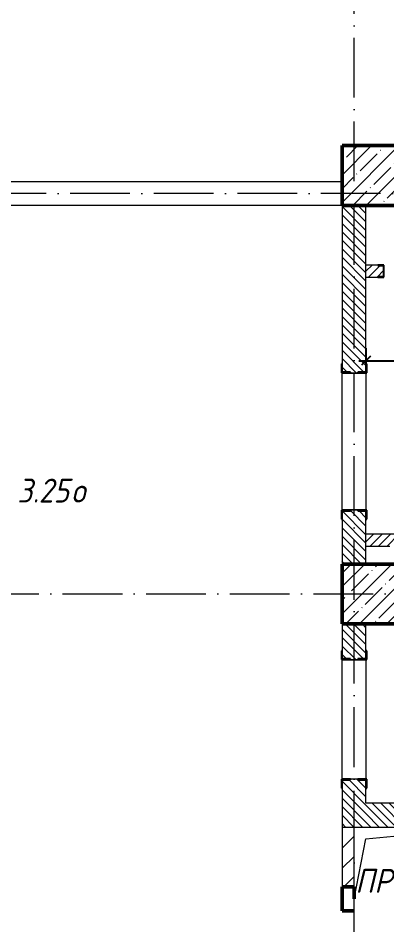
# Model space of a CAD drawing. Header units: millimetres. Extents: x -356862 to 418287, y 0 to 839748.
# Drawn here: x 235222 to 238310, y 372705 to 380290 of the extents above; entities that cross this region are included whole.
import ezdxf

# ---------------------------------------------------------------- set-up
doc = ezdxf.new("R2010")
doc.units = ezdxf.units.MM
doc.linetypes.add('50_200_ШТРИХ_1Т_ш5_п1_п1_', pattern=[700, 500, -100, 0, -100])
for name, color, linetype, lineweight in [('A-____-____-DIMS', 7, 'Continuous', 9), ('A-GENM-____-IDEN', 7, 'Continuous', 9), ('A-GENM-____-MCUT', 7, 'Continuous', 25), ('A-GENM-____-OTLN', 7, 'Continuous', 9), ('A-GENM-____-OTLN-1', 7, 'Continuous', 25), ('A-GLAZ-____-IDEN', 7, 'Continuous', 9), ('A-WALL-____-MCUT', 7, 'Continuous', 13), ('A-WALL-____-PATT-1', 7, 'Continuous', 9), ('A-WALL-FNSH-MCUT-1', 7, 'Continuous', 9), ('I-WALL-____-OTLN', 7, 'Continuous', 9), ('S-COLS-____-MCUT', 7, 'Continuous', 50), ('S-COLS-____-OTLN', 7, 'Continuous', 9), ('S-GRID-____-OTLN-1', 7, '50_200_ШТРИХ_1Т_ш5_п1_п1_', 9)]:
    doc.layers.add(name, color=color, linetype=linetype, lineweight=lineweight)
doc.styles.add('ISOCPEUR_I_11', font='isocpeui.ttf', dxfattribs={"width": 0.9, "height": 200})
doc.styles.add('ISOCPEUR_I_7', font='isocpeui.ttf', dxfattribs={"width": 0.9, "height": 90})
doc.dimstyles.new('ISO-1_8_0_9К_СРЕДНИЙ_Кладочные_1', dxfattribs={"dimscale": 304.8, "dimtxt": 89.638306, "dimasz": 0.246063, "dimexe": 0.19685, "dimexo": 0, "dimgap": 0, "dimtad": 1, "dimdec": 3, "dimrnd": 0.001, "dimdsep": 46, "dimtxsty": 'ISOCPEUR_I_7', "dimblk1": 'OBLIQUE', "dimblk2": 'OBLIQUE', "dimsah": 1, "dimcen": 0.09, "dimdle": 0.19685, "dimazin": 0, "dimtfac": 1, "dimtdec": 4, "dimtix": 1, "dimtmove": 0, "dimatfit": 3, "dimfxl": 1, "dimtvp": 1, "dimtolj": 1, "dimtzin": 0, "dimarcsym": 2})
pattern_1 = [(135, (144685.44, 323542.244), (-35.35534, -35.35534), [])]
pattern_2 = [(45, (144685.44, 323542.244), (-35.35534, 35.35534), [])]

# ---------------------------------------------------------------- blocks, each defined once
blk = doc.blocks.new('BSC_Колонна _Прямоугольная - 500х700-V110-АР1_План отверстий 3 этажа в осях 1-64_Ю-ЯЯ')
at = {"layer": 'S-COLS-____-OTLN'}
h = blk.add_hatch(dxfattribs=at)
h.set_pattern_fill('FP_115', color=256, style=0, pattern_type=2)
h.set_pattern_definition([(315, (-55431.04, 93600), (114.04925, 114.04925), []), (315, (-55431.04, 93485.95), (114.04925, 114.04925), [201.613, -40.323, 3.353, -36.97])])
h.paths.add_polyline_path([(-250, 350), (-250, -350), (250, -350), (250, 350)], flags=0)
at = {"layer": 'S-COLS-____-MCUT'}
for p, q in [((250, 350), (-250, 350)), ((-250, 350), (-250, -350)), ((250, -350), (250, 350)), ((-250, -350), (250, -350))]:
    blk.add_line(p, q, dxfattribs=at)
blk = doc.blocks.new('BSC_Колонна _Прямоугольная - 500х500-V146-АР1_План отверстий 3 этажа в осях 1-64_Ю-ЯЯ')
at = {"layer": 'S-COLS-____-OTLN'}
h = blk.add_hatch(dxfattribs=at)
h.set_pattern_fill('FP_151', color=256, style=0, pattern_type=2)
h.set_pattern_definition([(45, (-93500, -51931.04), (-114.04925, 114.04925), []), (45, (-93385.95, -51931.04), (-114.04925, 114.04925), [201.613, -40.323, 3.353, -36.97])])
h.paths.add_polyline_path([(-250, -250), (250, -250), (250, 250), (-250, 250)], flags=0)
at = {"layer": 'S-COLS-____-MCUT'}
for p, q in [((250, 250), (-250, 250)), ((-250, 250), (-250, -250)), ((250, -250), (250, 250)), ((-250, -250), (250, -250))]:
    blk.add_line(p, q, dxfattribs=at)
blk = doc.blocks.new('154_Стойка_СКБ_Уголок - СМ-2180_200-28268025-АР1_План отверстий 3 этажа в осях 1-64_Ю-ЯЯ')
at = {"layer": 'A-GENM-____-MCUT'}
for p, q in [((125, 156), (125, 81)), ((200, 156), (125, 156)), ((200, 150), (200, 156)), ((125, 81), (131, 81)), ((131, 81), (131, 150)), ((131, 150), (200, 150)), ((131, 19), (125, 19)), ((125, 19), (125, -56)), ((131, -50), (131, 19)), ((125, -56), (200, -56)), ((200, -50), (131, -50)), ((200, -56), (200, -50))]:
    blk.add_line(p, q, dxfattribs=at)
blk = doc.blocks.new('Стойка_Влож_Полоса боковая - Полоса-28213942-АР1_План отверстий 3 этажа в осях 1-64_Ю-ЯЯ')
at = {"layer": 'A-GENM-____-OTLN'}
for p, q in [((-5, 60), (0, 60)), ((-5, -60), (-5, 60)), ((0, -60), (-5, -60))]:
    blk.add_line(p, q, dxfattribs=at)
blk = doc.blocks.new('154_Фахверк_СКБ_Швеллер - Тип_100_3960_зеркало-29806508-АР1_План отверстий 3 этажа в осях 1-64_Ю-ЯЯ')
at = {"layer": 'A-GENM-____-MCUT'}
for p, q in [((175, 50), (125, 50)), ((125, 50), (125, -50)), ((128, 47), (175, 47)), ((128, -47), (128, 47)), ((175, 47), (175, 50)), ((125, -50), (175, -50)), ((175, -47), (128, -47)), ((175, -50), (175, -47))]:
    blk.add_line(p, q, dxfattribs=at)
blk = doc.blocks.new('AR_Отверстие прямоугольное _в плите_ - AR_Отверстие прямоугольное _в плите_-V204-АР1_План отверстий 3 этажа в осях 1-64_Ю-ЯЯ')
at = {"layer": 'A-GENM-____-OTLN'}
for p, q in [((-450, 200), (550, 300)), ((550, -300), (550, 300)), ((-550, -300), (-450, 200))]:
    blk.add_line(p, q, dxfattribs=at)
blk = doc.blocks.new('BSC_Колонна _Прямоугольная1 - 200х100 _металл_-V211-АР1_План отверстий 3 этажа в осях 1-64_Ю-ЯЯ')
at = {"layer": 'S-COLS-____-MCUT'}
for p, q in [((0, 50), (-100, 50)), ((-100, 50), (-100, -50)), ((100, -50), (100, 50)), ((-100, -50), (100, -50))]:
    blk.add_line(p, q, dxfattribs=at)
blk = doc.blocks.new('_Oblique')
at = {"color": 0, "linetype": 'ByBlock', "lineweight": -2}
blk.add_line((-0.5, -0.5), (0.5, 0.5), dxfattribs=at)
blk = doc.blocks.new('*D9625')
at = {"layer": 'A-____-____-DIMS', "color": 0, "lineweight": -2, "transparency": 16777216}
for p, q in [((238985.4, 378170.7), (238985.4, 377363.4)), ((238135.4, 377529.4), (238135.4, 377363.4)), ((238075.4, 377423.4), (239045.4, 377423.4))]:
    blk.add_line(p, q, dxfattribs=at)
at = {"layer": 'Defpoints', "color": 0, "transparency": 16777216}
for p in [(238985.4, 378170.7), (238135.4, 377529.4), (238985.4, 377423.4)]:
    blk.add_point(p, dxfattribs=at)
at = {"layer": 'A-____-____-DIMS', "color": 0, "lineweight": -2, "transparency": 16777216, "xscale": 75, "yscale": 75, "zscale": 75, "rotation": 180}
blk.add_blockref('_Oblique', (238135.4, 377423.4), dxfattribs=at)
at = {"layer": 'A-____-____-DIMS', "color": 0, "lineweight": -2, "transparency": 16777216, "xscale": 75, "yscale": 75, "zscale": 75}
blk.add_blockref('_Oblique', (238985.4, 377423.4), dxfattribs=at)
at = {"layer": 'A-____-____-DIMS', "color": 0, "transparency": 16777216, "insert": (238560.4, 377468.4), "char_height": 90, "width": 409.578, "attachment_point": 5, "style": 'ISOCPEUR_I_7'}
blk.add_mtext('\\A1;850', dxfattribs=at)

msp = doc.modelspace()

# ---------------------------------------------------------------- hatches: boundary and pattern name
at = {"layer": 'A-WALL-____-PATT-1'}
h = msp.add_hatch(dxfattribs=at)
h.set_pattern_fill('FP_9', color=256, style=0, pattern_type=2)
h.set_pattern_definition(pattern_1)
h.paths.add_polyline_path([(238004.4376, 375723.2863), (238135.4376, 375723.2863), (238135.4376, 376167.2863), (238066.4376, 376167.2863), (238066.4376, 376173.2863), (238004.4376, 376173.2863), (238004.4376, 376167.2863), (237935.4376, 376167.2863), (237935.4376, 375723.2863)], flags=0)
h.paths.add_polyline_path([(238004.4376, 377323.2863), (238066.4376, 377323.2863), (238066.4376, 377329.2863), (238135.4376, 377329.2863), (238135.4376, 378723.2863), (237935.4376, 378723.2863), (237935.4376, 377329.2863), (238004.4376, 377329.2863)], flags=0)
h = msp.add_hatch(dxfattribs=at)
h.set_pattern_fill('FP_8', color=256, style=0, pattern_type=2)
h.set_pattern_definition(pattern_2)
h.paths.add_polyline_path([(238235.4376, 378123.2863), (238235.4376, 378126.2863), (238282.4376, 378126.2863), (238282.4376, 378220.2863), (238235.4376, 378220.2863), (238235.4376, 378223.2863), (238135.4376, 378223.2863), (238135.4376, 378123.2863)], flags=0)
h.paths.add_polyline_path([(239670.4376, 378123.2863), (239670.4376, 378223.2863), (238985.4376, 378223.2863), (238985.4376, 378123.2863)], flags=0)
h = msp.add_hatch(dxfattribs=at)
h.set_pattern_fill('FP_8', color=256, style=0, pattern_type=2)
h.set_pattern_definition(pattern_2)
h.paths.add_polyline_path([(241175.4376, 375873.2863), (241705.4376, 375873.2863), (241705.4376, 375973.2863), (241175.4376, 375973.2863), (241175.4376, 375957.0784)], flags=0)
h.paths.add_polyline_path([(240875.4376, 375873.2863), (240875.4376, 375973.2863), (240155.4376, 375973.2863), (240155.4376, 375970.2863), (240108.4376, 375970.2863), (240108.4376, 375876.2863), (240155.4376, 375876.2863), (240155.4376, 375873.2863)], flags=0)
h.paths.add_polyline_path([(238435.4376, 375873.2863), (240105.4376, 375873.2863), (240105.4376, 375973.2863), (238135.4376, 375973.2863), (238135.4376, 375873.2863), (238347.0189, 375873.2863)], flags=0)
h = msp.add_hatch(dxfattribs=at)
h.set_pattern_fill('FP_9', color=256, style=0, pattern_type=2)
h.set_pattern_definition(pattern_1)
h.paths.add_polyline_path([(238135.4376, 373523.2863), (238135.4376, 373917.2863), (238066.4376, 373917.2863), (238066.4376, 373923.2863), (238004.4376, 373923.2863), (238004.4376, 373917.2863), (237935.4376, 373917.2863), (237935.4376, 373523.2863)], flags=0)
h.paths.add_polyline_path([(238004.4376, 374923.2863), (238066.4376, 374923.2863), (238066.4376, 374929.2863), (238135.4376, 374929.2863), (238135.4376, 375223.2863), (237935.4376, 375223.2863), (237935.4376, 374929.2863), (238004.4376, 374929.2863)], flags=0)
h = msp.add_hatch(dxfattribs=at)
h.set_pattern_fill('FP_9', color=256, style=0, pattern_type=2)
h.set_pattern_definition(pattern_1)
h.paths.add_polyline_path([(242035.4376, 373523.2863), (242035.4376, 373723.2863), (238135.4376, 373723.2863), (238135.4376, 373523.2863), (241881.9475, 373523.2863)], flags=0)
h = msp.add_hatch(dxfattribs=at)
h.set_pattern_fill('FP_7', color=256, style=0, pattern_type=2)
h.set_pattern_definition([(45, (144685.44, 323542.24), (-84.85281, 84.85281), [])])
h.paths.add_polyline_path([(237935.4376, 373023.2863), (238035.4376, 373023.2863), (238035.4376, 373523.2863), (237935.4376, 373523.2863)], flags=0)

# ---------------------------------------------------------------- linework, layer by layer
at = {"layer": 'A-WALL-____-MCUT'}
for p, q in [((237935.4376, 378723.2863), (237935.4376, 377398.2863)), ((238135.4376, 377398.2863), (238135.4376, 378723.2863)), ((238004.4376, 377323.2863), (238066.4376, 377323.2863)), ((238066.4376, 376173.2863), (238004.4376, 376173.2863)), ((237935.4376, 376098.2863), (237935.4376, 375723.2863)), ((238135.4376, 375723.2863), (238135.4376, 376098.2863)), ((237935.4376, 375223.2863), (237935.4376, 374998.2863)), ((238135.4376, 374998.2863), (238135.4376, 375223.2863)), ((238004.4376, 374923.2863), (238066.4376, 374923.2863)), ((238066.4376, 373923.2863), (238004.4376, 373923.2863)), ((237935.4376, 373848.2863), (237935.4376, 373523.2863)), ((238135.4376, 373723.2863), (238135.4376, 373848.2863)), ((241705.4376, 373723.2863), (238135.4376, 373723.2863)), ((237935.4376, 373523.2863), (241535.4376, 373523.2863))]:
    msp.add_line(p, q, dxfattribs=at)
at = {"layer": 'A-WALL-FNSH-MCUT-1'}
for p, q in [((238235.4376, 378223.2863), (238135.4376, 378223.2863)), ((238135.4376, 378123.2863), (238235.4376, 378123.2863)), ((240105.4376, 375973.2863), (238135.4376, 375973.2863)), ((238135.4376, 375873.2863), (238335.4376, 375873.2863)), ((237935.4376, 373523.2863), (237935.4376, 373023.2863)), ((238035.4376, 373023.2863), (238035.4376, 373523.2863))]:
    msp.add_line(p, q, dxfattribs=at)
at = {"layer": 'I-WALL-____-OTLN'}
for p, q in [((233935.4376, 378923.2863), (237935.4376, 378923.2863)), ((237935.4376, 378723.2863), (233935.4376, 378723.2863)), ((237935.4376, 376173.2863), (237935.4376, 377323.2863)), ((238135.4376, 377323.2863), (238135.4376, 376173.2863)), ((237935.4376, 373923.2863), (237935.4376, 374923.2863)), ((238135.4376, 374923.2863), (238135.4376, 373923.2863))]:
    msp.add_line(p, q, dxfattribs=at)
at = {"layer": 'S-GRID-____-OTLN-1'}
for p, q in [((238035.4376, 363523.2863), (238035.4376, 414435.0957)), ((248759.8442, 378823.2863), (140016.6674, 378823.2863)), ((213891.9375, 375473.2863), (248759.8442, 375473.2863))]:
    msp.add_line(p, q, dxfattribs=at)

# ---------------------------------------------------------------- block references
at = {"layer": 'A-GENM-____-OTLN'}
for p, rotation in [((238035.4376, 377323.2863), 89.99999999999991), ((238035.4376, 376173.2863), 269.9999999999999), ((238035.4376, 374923.2863), 89.99999999999991)]:
    msp.add_blockref('Стойка_Влож_Полоса боковая - Полоса-28213942-АР1_План отверстий 3 этажа в осях 1-64_Ю-ЯЯ', p, dxfattribs=dict(at, rotation=rotation))
msp.add_blockref('AR_Отверстие прямоугольное _в плите_ - AR_Отверстие прямоугольное _в плите_-V204-АР1_План отверстий 3 этажа в осях 1-64_Ю-ЯЯ', (238585.4376, 373223.2863), dxfattribs=at)
at = {"layer": 'A-GENM-____-OTLN-1'}
for name, p, rotation in [('154_Фахверк_СКБ_Швеллер - Тип_100_3960_зеркало-29806508-АР1_План отверстий 3 этажа в осях 1-64_Ю-ЯЯ', (238410.4376, 378173.2863), 180), ('154_Стойка_СКБ_Уголок - СМ-2180_200-28268025-АР1_План отверстий 3 этажа в осях 1-64_Ю-ЯЯ', (238085.4376, 377198.2863), 89.9999999999999), ('154_Стойка_СКБ_Уголок - СМ-2180_200-28268025-АР1_План отверстий 3 этажа в осях 1-64_Ю-ЯЯ', (237985.4376, 376298.2863), 269.9999999999999), ('154_Стойка_СКБ_Уголок - СМ-2180_200-28268025-АР1_План отверстий 3 этажа в осях 1-64_Ю-ЯЯ', (238085.4376, 374798.2863), 89.9999999999999), ('154_Стойка_СКБ_Уголок - СМ-2180_200-28268025-АР1_План отверстий 3 этажа в осях 1-64_Ю-ЯЯ', (237985.4376, 374048.2863), 269.9999999999999)]:
    msp.add_blockref(name, p, dxfattribs=dict(at, rotation=rotation))
at = {"layer": 'S-COLS-____-OTLN'}
for name, p, rotation in [('BSC_Колонна _Прямоугольная - 500х700-V110-АР1_План отверстий 3 этажа в осях 1-64_Ю-ЯЯ', (238285.4376, 378973.2863), 89.9999999999999), ('BSC_Колонна _Прямоугольная1 - 200х100 _металл_-V211-АР1_План отверстий 3 этажа в осях 1-64_Ю-ЯЯ', (237985.4376, 372923.2863), 270.0000000000001)]:
    msp.add_blockref(name, p, dxfattribs=dict(at, rotation=rotation))
msp.add_blockref('BSC_Колонна _Прямоугольная - 500х500-V146-АР1_План отверстий 3 этажа в осях 1-64_Ю-ЯЯ', (238185.4376, 375473.2863), dxfattribs=at)

# ---------------------------------------------------------------- texts
at = {"layer": 'A-GENM-____-IDEN', "insert": (238045.7075, 373172.6579), "char_height": 200, "width": 562.784625, "attachment_point": 1, "style": 'ISOCPEUR_I_11'}
msp.add_mtext('ПРО', dxfattribs=at)
at = {"layer": 'A-GLAZ-____-IDEN', "char_height": 200, "attachment_point": 1, "style": 'ISOCPEUR_I_11'}
for s, insert, width in [('3.25', (235215.6206, 376437.4284), 548.35425), ('\\fISOCPEUR|b0|i1|c204|p34|;\\W.9;о', (235668.0581, 376437.4284), 158.734125)]:
    msp.add_mtext(s, dxfattribs=dict(at, insert=insert, width=width))

# ---------------------------------------------------------------- dimensions: what is measured, and where the dimension line sits
at = {"layer": 'A-____-____-DIMS'}
dim = msp.add_linear_dim(base=(238985.4376, 377423.3753), p1=(238135.4376, 377529.4413), p2=(238985.4376, 378170.7474), dimstyle='ISO-1_8_0_9К_СРЕДНИЙ_Кладочные_1', override={"dimpost": '<>', "dimfxl": 1064.788009}, dxfattribs=at)
dim.commit()
dim.dimension.update_dxf_attribs({"geometry": '*D9625', "text_midpoint": (238560.4376, 377468.3753)})

doc.saveas('drawing.dxf')
